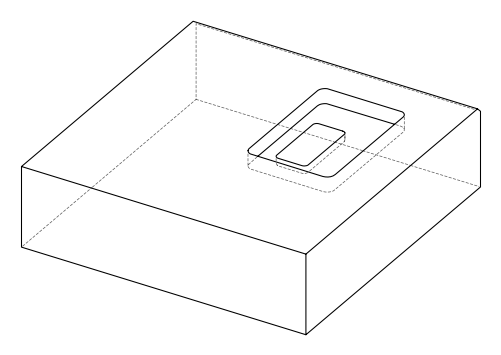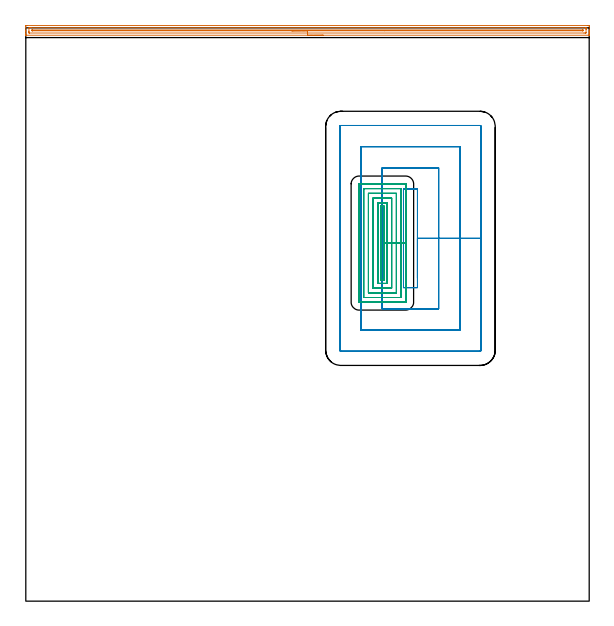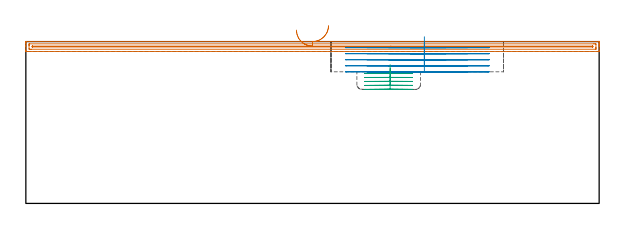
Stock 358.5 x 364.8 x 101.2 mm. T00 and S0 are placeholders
(PLAN: 3 operations, 2 tool changes, 31.6 min)
(1 AREA_MILL | FG_CHAMFER_SURFACE | UGT0205_001 | 8.76 min | 6893 mm3)
(2 MILL_RECTANGULAR_POCKET | POCKET_RECTANGULAR_STRAIGHT | UGT0201_100 | Follow Part, ap 4.5, ae 75% | 13.16 min | 328283 mm3)
(3 MILL_RECTANGULAR_POCKET_1 | POCKET_RECTANGULAR_STRAIGHT_1 | UGT0201_089 | Follow Part, ap 2.5, ae 75% | 9.68 min | 36598 mm3)
(TOOL UGT0205_001 | Chamfer Mill 20 x 3 x 45 deg. | D20 FL50 Z2)
(TOOL UGT0201_100 | End Mill 18 mm | D18 FL22 Z2)
(TOOL UGT0201_089 | End mill 10 mm | D10 R3 FL22 Z4)
(OP 1 AREA_MILL)
G17 G21 G94 G90
T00 M6
G54
G17 G0 G90 X189.25 Y360.1 S1061 M3
G43 Z111.2 H0
G94 G1 X189.212 Z110.328 F250.
X189.098 Z109.463
X188.909 Z108.612
X188.647 Z107.78
X188.313 Z106.974
X187.91 Z106.2
X187.442 Z105.464
X186.91 Z104.772
X186.321 Z104.129
X185.678 Z103.539
X184.986 Z103.008
X184.25 Z102.54
X183.476 Z102.137
X182.67 Z101.803
X181.838 Z101.541
X180.986 Z101.352
X180.122 Z101.238
X179.25 Z101.2
X0.169
X0.008 Y360.103 Z101.188
X0.006 Y360.105 Z101.186
X0. Y360.444 Z100.856
Y360.769 Z100.53
Y361.437 Z99.858
Y362.652 Z98.645
Y363.2 Z98.094
Y365.571 Z95.725
X0.003 Y365.845 Z95.451
X0.01 Y366.291 Z95.005
X0.16 Y366.295 Z95.003
X0.616 Y366.3 Z95.
X357.424
X357.884 Y366.299 Z95.001
X358.34 Y366.295 Z95.003
X358.49 Y366.291 Z95.005
X358.5 Y365.845 Z95.451
Y363.2 Z98.094
Y362.652 Z98.645
Y362.318 Z98.978
Y361.77 Z99.526
Y361.437 Z99.858
Y360.769 Z100.53
Y360.444 Z100.855
X358.494 Y360.105 Z101.186
X358.492 Y360.103 Z101.188
X358.332 Y360.1 Z101.2
X179.25
Y361.514 Z99.786
X2.402 Y361.515 Z99.785
X2.322
X2.031 Y361.521 Z99.779
X2.01 Y361.616 Z99.684
X2.003 Y361.831 Z99.469
X2.001 Y362.318 Z98.982
X2. Y362.715 Z98.585
X2.002 Y364.476 Z96.824
X2.01 Y364.868 Z96.432
X2.402 Y364.883 Z96.417
X2.482 Y364.885 Z96.415
X3.295 Y364.886 Z96.414
X356.098 Y364.885 Z96.415
X356.178
X356.469 Y364.879 Z96.421
X356.49 Y364.784 Z96.516
X356.497 Y364.569 Z96.731
X356.499 Y364.082 Z97.218
X356.5 Y363.685 Z97.615
X356.498 Y361.924 Z99.376
X356.49 Y361.532 Z99.768
X356.098 Y361.517 Z99.783
X356.018 Y361.516 Z99.784
X355.205 Y361.514 Z99.786
X179.25
Y362.929 Z98.372
X4.188 Z98.371
X4.097 Y362.93 Z98.37
X4.025 Y362.933 Z98.367
X4.01 Y362.935 Z98.365
X4.006 Y362.962 Z98.338
X4.003 Y363.014 Z98.286
X4.001 Y363.2 Z98.1
Y363.384 Z97.916
X4.007 Y363.447 Z97.853
X4.01 Y363.465 Z97.835
X4.018 Y363.467 Z97.833
X4.051 Y363.469 Z97.831
X4.188 Y363.471 Z97.829
X354.312
X354.403 Y363.47 Z97.83
X354.475 Y363.467 Z97.833
X354.49 Y363.465 Z97.835
X354.494 Y363.438 Z97.862
X354.497 Y363.386 Z97.914
X354.499 Y363.2 Z98.1
Y363.016 Z98.284
X354.493 Y362.953 Z98.347
X354.49 Y362.935 Z98.365
X354.482 Y362.933 Z98.367
X354.449 Y362.931 Z98.369
X354.312 Y362.929 Z98.371
X228.235 Y362.928 Z98.372
X179.25 Y362.929
X178.378 Z98.41
X177.514 Z98.523
X176.662 Z98.712
X175.83 Z98.975
X175.024 Z99.308
X174.25 Z99.711
X173.514 Z100.18
X172.822 Z100.711
X172.179 Z101.3
X171.59 Z101.944
X171.058 Z102.636
X170.59 Z103.371
X170.187 Z104.145
X169.853 Z104.951
X169.591 Z105.783
X169.402 Z106.635
X169.288 Z107.5
X169.25 Z108.371
G0 Z111.2
M5
M2
(OP 2 MILL_RECTANGULAR_POCKET)
G17 G21 G94 G90
T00 M6
G54
G17 G0 G90 X249.2 Y205.547 S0 M3
G43 Z111.2 H0
Z104.2
G94 G1 Y230.85 Z97.42 F250.
Y262.2 F500.
X240.3
Y199.5
X249.2
Y230.85
X262.7
Y275.7
X226.8
Y186.
X262.7
Y230.85
X276.2
Y289.2
X213.3
Y172.5
X276.2
Y230.85
X289.7
Y302.
G3 X289. Y302.7 R0.7
G1 X200.5
G3 X199.8 Y302. R0.7
G1 Y159.7
G3 X200.5 Y159. R0.7
G1 X289.
G3 X289.7 Y159.7 R0.7
G1 Y230.85
Y231.85
G0 X249.2 Y205.547 Z100.42
G1 Y230.85 Z93.64 F250.
Y262.2 F500.
X240.3
Y199.5
X249.2
Y230.85
X262.7
Y275.7
X226.8
Y186.
X262.7
Y230.85
X276.2
Y289.2
X213.3
Y172.5
X276.2
Y230.85
X289.7
Y302.
G3 X289. Y302.7 R0.7
G1 X200.5
G3 X199.8 Y302. R0.7
G1 Y159.7
G3 X200.5 Y159. R0.7
G1 X289.
G3 X289.7 Y159.7 R0.7
G1 Y230.85
Y231.85
G0 X249.2 Y205.547 Z96.64
G1 Y230.85 Z89.86 F250.
Y262.2 F500.
X240.3
Y199.5
X249.2
Y230.85
X262.7
Y275.7
X226.8
Y186.
X262.7
Y230.85
X276.2
Y289.2
X213.3
Y172.5
X276.2
Y230.85
X289.7
Y302.
G3 X289. Y302.7 R0.7
G1 X200.5
G3 X199.8 Y302. R0.7
G1 Y159.7
G3 X200.5 Y159. R0.7
G1 X289.
G3 X289.7 Y159.7 R0.7
G1 Y230.85
Y231.85
G0 X249.2 Y205.547 Z92.86
G1 Y230.85 Z86.08 F250.
Y262.2 F500.
X240.3
Y199.5
X249.2
Y230.85
X262.7
Y275.7
X226.8
Y186.
X262.7
Y230.85
X276.2
Y289.2
X213.3
Y172.5
X276.2
Y230.85
X289.7
Y302.
G3 X289. Y302.7 R0.7
G1 X200.5
G3 X199.8 Y302. R0.7
G1 Y159.7
G3 X200.5 Y159. R0.7
G1 X289.
G3 X289.7 Y159.7 R0.7
G1 Y230.85
Y231.85
G0 X249.2 Y205.547 Z89.08
G1 Y230.85 Z82.3 F250.
Y262.2 F500.
X240.3
Y199.5
X249.2
Y230.85
X262.7
Y275.7
X226.8
Y186.
X262.7
Y230.85
X276.2
Y289.2
X213.3
Y172.5
X276.2
Y230.85
X289.7
Y302.
G3 X289. Y302.7 R0.7
G1 X200.5
G3 X199.8 Y302. R0.7
G1 Y159.7
G3 X200.5 Y159. R0.7
G1 X289.
G3 X289.7 Y159.7 R0.7
G1 Y230.85
Y231.85
G0 Z111.2
M5
M2
(OP 3 MILL_RECTANGULAR_POCKET_1)
G17 G21 G94 G90
T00 M6
G54
G17 G0 G90 X227.8 Y207.355 S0 M3
G43 Z111.2 H0
Z86.758
G94 G1 Y227.85 Z81.267 F250.
Y251.5 F500.
X226.
Y204.2
X227.8
Y227.85
X229.8
Y253.5
X224.
Y202.2
X229.8
Y227.85
X232.8
Y256.5
X221.
Y199.2
X232.8
Y227.85
X235.8
Y259.5
X218.
Y196.2
X235.8
Y227.85
X238.8
Y262.5
X215.
Y193.2
X238.8
Y227.85
X241.8
Y265.4
X241.795 Y265.455
X241.755 Y265.495
X241.7 Y265.5
X212.1
X212.045 Y265.495
X212.005 Y265.455
X212. Y265.4
Y190.3
X212.005 Y190.245
X212.045 Y190.205
X212.1 Y190.2
X241.7
X241.755 Y190.205
X241.795 Y190.245
X241.8 Y190.3
Y227.85
Y228.85
G0 X227.8 Y207.355 Z84.267
G1 Y227.85 Z78.775 F250.
Y251.5 F500.
X226.
Y204.2
X227.8
Y227.85
X229.8
Y253.5
X224.
Y202.2
X229.8
Y227.85
X232.8
Y256.5
X221.
Y199.2
X232.8
Y227.85
X235.8
Y259.5
X218.
Y196.2
X235.8
Y227.85
X238.8
Y262.5
X215.
Y193.2
X238.8
Y227.85
X241.8
Y265.4
X241.795 Y265.455
X241.755 Y265.495
X241.7 Y265.5
X212.1
X212.045 Y265.495
X212.005 Y265.455
X212. Y265.4
Y190.3
X212.005 Y190.245
X212.045 Y190.205
X212.1 Y190.2
X241.7
X241.755 Y190.205
X241.795 Y190.245
X241.8 Y190.3
Y227.85
Y228.85
G0 X227.8 Y207.355 Z81.775
G1 Y227.85 Z76.283 F250.
Y251.5 F500.
X226.
Y204.2
X227.8
Y227.85
X229.8
Y253.5
X224.
Y202.2
X229.8
Y227.85
X232.8
Y256.5
X221.
Y199.2
X232.8
Y227.85
X235.8
Y259.5
X218.
Y196.2
X235.8
Y227.85
X238.8
Y262.5
X215.
Y193.2
X238.8
Y227.85
X241.8
Y265.4
X241.795 Y265.455
X241.755 Y265.495
X241.7 Y265.5
X212.1
X212.045 Y265.495
X212.005 Y265.455
X212. Y265.4
Y190.3
X212.005 Y190.245
X212.045 Y190.205
X212.1 Y190.2
X241.7
X241.755 Y190.205
X241.795 Y190.245
X241.8 Y190.3
Y227.85
Y228.85
G0 X227.8 Y207.355 Z79.283
G1 Y227.85 Z73.792 F250.
Y251.5 F500.
X226.
Y204.2
X227.8
Y227.85
X229.8
Y253.5
X224.
Y202.2
X229.8
Y227.85
X232.8
Y256.5
X221.
Y199.2
X232.8
Y227.85
X235.8
Y259.5
X218.
Y196.2
X235.8
Y227.85
X238.8
Y262.5
X215.
Y193.2
X238.8
Y227.85
X241.8
Y265.4
X241.795 Y265.455
X241.755 Y265.495
X241.7 Y265.5
X212.1
X212.045 Y265.495
X212.005 Y265.455
X212. Y265.4
Y190.3
X212.005 Y190.245
X212.045 Y190.205
X212.1 Y190.2
X241.7
X241.755 Y190.205
X241.795 Y190.245
X241.8 Y190.3
Y227.85
Y228.85
G0 X227.8 Y207.355 Z76.792
G1 Y227.85 Z71.3 F250.
Y251.5 F500.
X226.
Y204.2
X227.8
Y227.85
X229.8
Y253.5
X224.
Y202.2
X229.8
Y227.85
X232.8
Y256.5
X221.
Y199.2
X232.8
Y227.85
X235.8
Y259.5
X218.
Y196.2
X235.8
Y227.85
X238.8
Y262.5
X215.
Y193.2
X238.8
Y227.85
X241.8
Y265.4
X241.795 Y265.455
X241.755 Y265.495
X241.7 Y265.5
X212.1
X212.045 Y265.495
X212.005 Y265.455
X212. Y265.4
Y190.3
X212.005 Y190.245
X212.045 Y190.205
X212.1 Y190.2
X241.7
X241.755 Y190.205
X241.795 Y190.245
X241.8 Y190.3
Y227.85
Y228.85
G0 Z111.2
M5
M2
